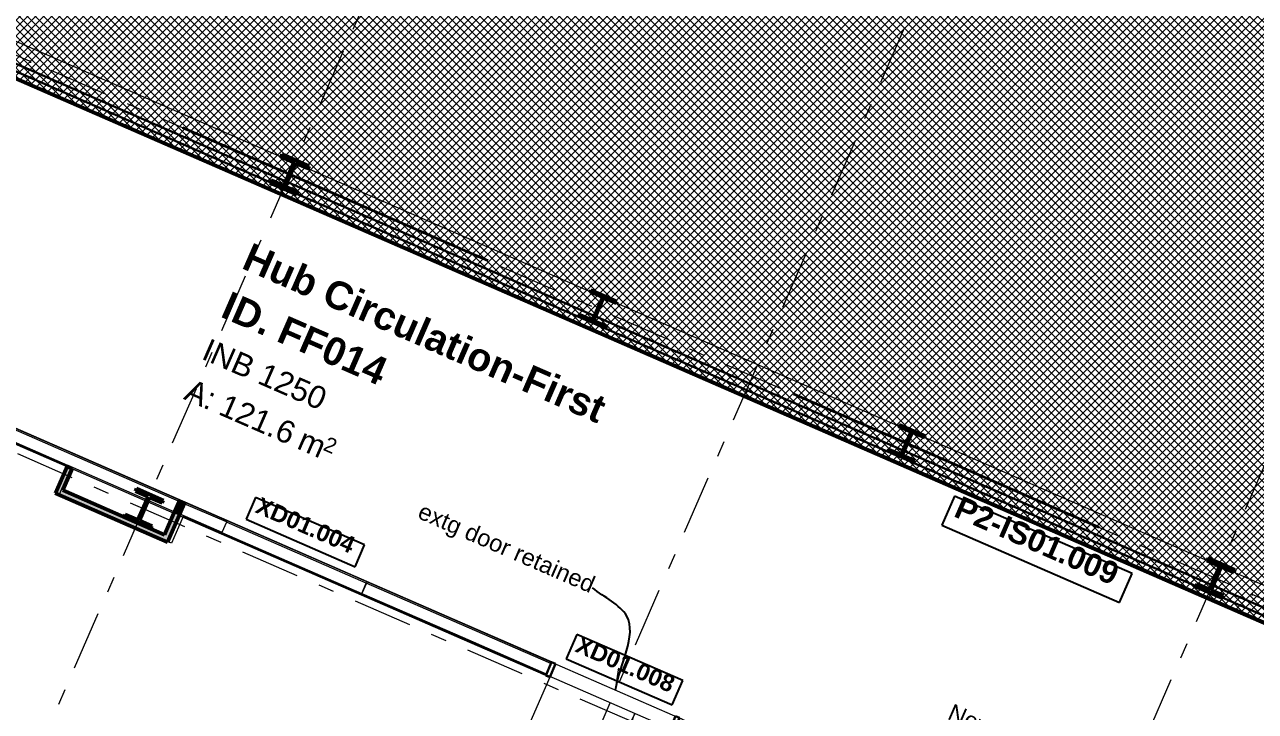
# Model space of a CAD drawing. Header units: millimetres. Extents: x -50172 to 90294, y -80883 to 25069.
# Drawn here: x 30342 to 41310, y -5664 to 455 of the extents above; entities that cross this region are included whole.
import ezdxf
from ezdxf.enums import TextEntityAlignment as Align

# ---------------------------------------------------------------- set-up
doc = ezdxf.new("R2010")
doc.units = ezdxf.units.MM
doc.header["$MEASUREMENT"] = 0
doc.linetypes.add('DGN Style 4', pattern=[5938.379518, 2967.335175, -1483.667587, 3.709169, -1483.667587])
doc.linetypes.add('Double Dashed', pattern=[1093.611073, 529.166651, -211.666656, 141.111112, -211.666656])
for name, color, linetype in [('A-15-M_Column_Int', 7, 'Continuous'), ('A-15-MG_Structural_Grid', 7, 'Continuous'), ('A-20-M_Floor_Slab', 7, 'Continuous'), ('A-25-M_Wall_Int', 7, 'Continuous'), ('ArchiCAD Door Markers', 7, 'Continuous'), ('ArchiCAD Doors', 7, 'Continuous'), ('ArchiCAD Window Markers', 7, 'Continuous'), ('ArchiCAD Windows', 7, 'Continuous'), ('New_A-05-M_Gross_Int_Circulation', 7, 'Continuous'), ('New_A-25-M_Wall_Int', 7, 'Continuous'), ('New_A-35-M_FFE-Zone', 7, 'Continuous'), ('New_ArchiCAD Door Markers', 7, 'Continuous'), ('New_ArchiCAD Doors', 7, 'Continuous')]:
    doc.layers.add(name, color=color, linetype=linetype)
for name, color, linetype, lineweight, true_color in [('A-15-M_Column_Int_Pen_No__28', 7, 'Continuous', 50, 0x2a2a2a), ('A-15-MG_Structural_Grid_Pen_No__163', 7, 'Continuous', 0, 0x750077), ('A-25-M_Wall_Int_Pen_No__102', 7, 'Continuous', 15, 0xcccccc), ('A-25-M_Wall_Int_Pen_No__107', 7, 'Continuous', 15, 0xa6a6a6), ('ArchiCAD Doors_Pen_No__23', 7, 'Continuous', 30, 0x2a2a2a), ('ArchiCAD Doors_Pen_No__63', 7, 'Continuous', 20, 0x606060), ('ArchiCAD Windows_Pen_No__43', 7, 'Continuous', 30, 0x444444), ('New_A-05-M_Gross_Int_Circulation_Pen_No__74', 7, 'Continuous', 20, 0x606060), ('New_A-25-M_Wall_Int_Pen_No__27', 7, 'Continuous', 50, 0x2a2a2a), ('New_A-25-M_Wall_Int_Pen_No__81', 7, 'Continuous', 20, 0x6a6a6a), ('New_A-35-M_FFE-Zone_Pen_No__74', 7, 'Continuous', 20, 0x606060), ('New_ArchiCAD Doors_Pen_No__43', 7, 'Continuous', 30, 0x444444), ('New_ArchiCAD Doors_Pen_No__63', 7, 'Continuous', 20, 0x606060)]:
    doc.layers.add(name, color=color, linetype=linetype, lineweight=lineweight, true_color=true_color)
for name, color, linetype, lineweight in [('A-15-MG_Structural_Grid_Pen_No__8', 7, 'Continuous', 35), ('A-20-M_Floor_Slab_Pen_No__89', 8, 'Continuous', 20), ('A-25-M_Wall_Int_Pen_No__1', 7, 'Continuous', 13), ('ArchiCAD Door Markers_Pen_No__1', 7, 'Continuous', 13), ('ArchiCAD Door Markers_Pen_No__5', 7, 'Continuous', 25), ('ArchiCAD Doors_Pen_No__1', 7, 'Continuous', 13), ('ArchiCAD Doors_Pen_No__3', 7, 'Continuous', 18), ('ArchiCAD Window Markers_Pen_No__1', 7, 'Continuous', 13), ('ArchiCAD Window Markers_Pen_No__5', 7, 'Continuous', 25), ('New_A-25-M_Wall_Int_Pen_No__1', 7, 'Continuous', 13), ('New_A-95-P_Text_1_50_GA_Pen_No__1', 7, 'Continuous', 13), ('New_A-95-P_Text_1_50_GA_Pen_No__85', 8, 'Continuous', 20), ('New_ArchiCAD Door Markers_Pen_No__1', 7, 'Continuous', 13), ('New_ArchiCAD Door Markers_Pen_No__5', 7, 'Continuous', 25), ('New_ArchiCAD Doors_Pen_No__1', 7, 'Continuous', 13), ('New_ArchiCAD Zone Stamps_Pen_No__9', 7, 'Continuous', 13)]:
    doc.layers.add(name, color=color, linetype=linetype, lineweight=lineweight)
doc.styles.add('GENERATED_STYLE_1', font='')
doc.styles.add('GENERATED_STYLE_2', font='')
doc.styles.add('GENERATED_STYLE_3', font='')
doc.styles.add('GENERATED_STYLE_4', font='')
doc.styles.get('GENERATED_STYLE_1').set_extended_font_data('Arial', bold=True)
doc.styles.get('GENERATED_STYLE_2').set_extended_font_data('Swis721 BT', bold=True)
doc.styles.get('GENERATED_STYLE_3').set_extended_font_data('Arial')
doc.styles.get('GENERATED_STYLE_4').set_extended_font_data('Swis721 BT')
doc.dimstyles.new('GENERATED_STYLE__4', dxfattribs={"dimtxt": 0.18, "dimasz": 182.4, "dimexe": 0.18, "dimexo": 0.0625, "dimgap": 0.09, "dimtad": 0, "dimtih": 1, "dimtoh": 1, "dimdec": 4, "dimzin": 0, "dimdsep": 46, "dimcen": 0.09, "dimadec": 0, "dimazin": 0, "dimtfac": 1, "dimtdec": 4, "dimtmove": 0, "dimatfit": 3, "dimldrblk": 'ARROWHEAD_5', "dimfxl": 1, "dimtolj": 1, "dimtzin": 0, "dimarcsym": 0})
pattern_1 = [(286.3, (0, 0), (-3213820, 11866500), [3000, -14992680]), (309.93, (992000, -2522800), (-1760680, 765780), [4670, -4288600]), (111.49, (-168200, -712500), (765800, 1760700), [7100, -2708200]), (111.49, (-238700, -1062700), (765800, 1760700), [7100, -2708200]), (111.49, (-566500, -1578300), (765800, 1760700), [7100, -2708200]), (111.49, (-655700, -1708100), (765800, 1760700), [7100, -2708200]), (111.494, (-465300, -1834400), (765800, 1760700), [7100, -2708200]), (111.494, (-104200, -1931700), (765800, 1760700), [7100, -2708200]), (111.494, (257800, -2002000), (765800, 1760700), [7100, -2708200]), (183.06, (-194600, -886000), (2526450, 994900), [11200, -4282100]), (183.06, (-349700, -1079650), (2526450, 994900), [11200, -4282100]), (183.06, (116350, -2076500), (2526450, 994900), [11200, -4282100]), (111.49, (-350400, -1231700), (765800, 1760700), [7100, -2708200]), (111.49, (-502900, -1720200), (765800, 1760700), [7100, -2708200]), (111.494, (-274000, -1895900), (765800, 1760700), [7100, -2708200]), (111.494, (322000, -2155100), (765800, 1760700), [7100, -2708200]), (48.06, (-367140, -1412600), (765780, 1760680), [10500, -6061050]), (48.06, (-236400, -1671930), (765780, 1760680), [10520, -6061050]), (48.06, (-93300, -549600), (765800, 1760700), [10500, -6061050]), (48.06, (189050, -378800), (765800, 1760700), [10500, -6061050]), (48.06, (50600, -207200), (765800, 1760700), [10500, -6061050]), (48.06, (563700, -450600), (765800, 1760700), [10500, -6061050]), (48.06, (904800, -517960), (765780, 1760680), [10500, -6061050]), (48.06, (1265960, -877540), (765780, 1760680), [10500, -6061050]), (48.06, (1482600, -916100), (765780, 1760680), [10520, -6061050]), (48.06, (1273060, -1199550), (765780, 1760680), [10520, -6061050]), (48.06, (1211900, -1491860), (765780, 1760680), [10520, -6061050]), (48.06, (943500, -1689000), (765780, 1760680), [10520, -6061050]), (48.06, (1016600, -1999200), (765780, 1760680), [10520, -6061050]), (48.06, (801000, -2133260), (765780, 1760680), [10520, -6061050]), (48.06, (807600, -2293060), (765780, 1760680), [10520, -6061050]), (48.06, (630500, -2291960), (765780, 1760680), [10520, -6061050]), (48.06, (151700, -1607900), (765780, 1760680), [10520, -6061050]), (48.06, (70000, -1177460), (765780, 1760680), [10500, -6061050]), (48.06, (631750, -935800), (765780, 1760680), [10500, -6061050]), (48.06, (986700, -1181300), (765780, 1760680), [10500, -6061050]), (48.06, (850600, -1436000), (765780, 1760680), [10520, -6061050]), (48.06, (409300, -1365550), (765780, 1760680), [10500, -6061050]), (48.06, (488700, -1638000), (765780, 1760680), [10520, -6061050]), (48.06, (565600, -1787900), (765780, 1760680), [10520, -6061050]), (48.06, (297900, -886800), (765780, 1760680), [10500, -6061050]), (48.06, (277700, -629950), (765800, 1760700), [10500, -6061050]), (111.494, (551400, -2107800), (765800, 1760700), [7100, -2708200]), (111.494, (998900, -2140500), (765800, 1760700), [7100, -2708200]), (111.49, (707000, -1598400), (765800, 1760700), [7100, -2708200]), (111.494, (1193500, -1658100), (765800, 1760700), [7100, -2708200]), (111.49, (691100, -1191600), (765800, 1760700), [7100, -2708200]), (111.49, (1263300, -1334100), (765800, 1760700), [7100, -2708200]), (111.49, (979600, -866500), (765800, 1760700), [7100, -2708200]), (111.49, (1307600, -730700), (765800, 1760700), [7100, -2708200]), (111.49, (640400, -526600), (765800, 1760700), [7100, -2708200]), (111.49, (694500, -717200), (765800, 1760700), [7100, -2708200]), (111.49, (314700, -283700), (765800, 1760700), [7100, -2708200]), (111.49, (167600, -528500), (765800, 1760700), [7100, -2708200]), (111.49, (12400, -430600), (765800, 1760700), [7100, -2708200]), (111.49, (67100, -748000), (765800, 1760700), [7100, -2708200]), (111.49, (344000, -1091200), (765800, 1760700), [7100, -2708200]), (111.49, (29600, -939300), (765800, 1760700), [7100, -2708200]), (111.49, (438400, -757700), (765800, 1760700), [7100, -2708200]), (111.49, (-42600, -1373600), (765800, 1760700), [7100, -2708200]), (169.023, (65740, -1702860), (-7808487, 1302433), [10530, -17691000]), (169.023, (1133700, -1883880), (-7808487, 1302433), [10530, -17691000]), (169.023, (1445740, -1224800), (-7808487, 1302433), [10530, -17691000]), (169.023, (1047320, -1405880), (-7808487, 1302433), [10530, -17691000]), (169.023, (180300, -1357830), (-7808487, 1302433), [10530, -17691000]), (169.023, (-432670, -1577200), (-7808487, 1302433), [10530, -17691000]), (169.023, (223600, -966600), (-7808487, 1302433), [10530, -17691000]), (169.023, (1136430, -1014340), (-7808487, 1302433), [10530, -17691000]), (169.023, (1524220, -1021000), (-7808487, 1302433), [10530, -17691000]), (169.023, (1135220, -608810), (-7808487, 1302433), [10530, -17691000]), (169.023, (893470, -721350), (-7808487, 1302433), [10530, -17691000]), (169.023, (840820, -1017380), (-7808487, 1302433), [10530, -17691000]), (169.023, (46180, -1841170), (-7808487, 1302433), [10530, -17691000]), (169.023, (407640, -1861700), (-7808487, 1302433), [10530, -17691000]), (169.023, (845750, -1951000), (-7808487, 1302433), [10530, -17691000]), (48.06, (1350950, -1429200), (765780, 1760680), [10520, -6061050]), (48.06, (1140700, -2005970), (765780, 1760680), [10520, -6061050]), (48.06, (978100, -2309850), (765780, 1760680), [10520, -6061050]), (48.06, (198750, -158600), (765800, 1760700), [10500, -6061050]), (48.06, (458460, -261400), (765800, 1760700), [10500, -6061050]), (48.06, (772750, -448730), (765780, 1760680), [10500, -6061050]), (48.06, (1481360, -686060), (765780, 1760680), [10520, -6061050]), (48.06, (1667650, -817700), (765780, 1760680), [10520, -6061050]), (48.06, (1651400, -901750), (765780, 1760680), [10520, -6061050])]

# ---------------------------------------------------------------- blocks, each defined once
blk = doc.blocks.new('Controls Teaching 2_INB 1208_24_1', base_point=(31580, -10132))
at = {"layer": 'New_A-35-M_FFE-Zone_Pen_No__74', "linetype": 'Continuous'}
for p, q in [((30756, -3491), (28662, -2578)), ((30652, -3728), (30756, -3491)), ((31652, -4164), (30652, -3728)), ((31755, -3927), (31652, -4164)), ((36692, -6080), (31755, -3927))]:
    blk.add_line(p, q, dxfattribs=at)
at = {"layer": 'New_ArchiCAD Zone Stamps_Pen_No__9'}
for tag, height, style, p in [('ROOM_NAME', 250, 'GENERATED_STYLE_1', (29050, -7832)), ('zoneNameLine2', 250, 'GENERATED_STYLE_1', (28861, -8265)), ('ROOM_NUMBER', 200, 'GENERATED_STYLE_3', (28673, -8685)), ('measuredAreaCode', 200, 'GENERATED_STYLE_3', (28516, -9045)), ('DUMMY_649', 200, 'GENERATED_STYLE_3', (28823, -9179)), ('DUMMY_650', 200, 'GENERATED_STYLE_3', (29312, -9393)), ('DUMMY_651', 133, 'GENERATED_STYLE_3', (29592, -9499))]:
    blk.add_attdef(tag, text='', height=height, rotation=336.4404, dxfattribs=dict(at, style=style)).set_placement(p, align=Align.TOP_LEFT)
blk = doc.blocks.new('Hub Circulation-First_INB 1250_26_1', base_point=(33468, -3160))
at = {"layer": 'New_A-05-M_Gross_Int_Circulation_Pen_No__74', "linetype": 'Continuous'}
for p, q in [((49096, -8245), (14485, 6847)), ((25548, -1087), (32027, -3912)), ((32027, -3912), (47957, -10858))]:
    blk.add_line(p, q, dxfattribs=at)
at = {"layer": 'New_ArchiCAD Zone Stamps_Pen_No__9'}
for tag, height, style, p in [('ROOM_NAME', 250, 'GENERATED_STYLE_1', (32365, -1483)), ('zoneNameLine2', 250, 'GENERATED_STYLE_1', (32177, -1915)), ('ROOM_NUMBER', 200, 'GENERATED_STYLE_3', (31988, -2335)), ('measuredAreaCode', 200, 'GENERATED_STYLE_3', (31831, -2695)), ('DUMMY_649', 200, 'GENERATED_STYLE_3', (32139, -2830)), ('DUMMY_650', 200, 'GENERATED_STYLE_3', (32768, -3104)), ('DUMMY_651', 133, 'GENERATED_STYLE_3', (33047, -3210))]:
    blk.add_attdef(tag, text='', height=height, rotation=336.4404, dxfattribs=dict(at, style=style)).set_placement(p, align=Align.TOP_LEFT)
blk = doc.blocks.new('Slab_59_1', base_point=(642, -115))
at = {"layer": 'A-20-M_Floor_Slab_Pen_No__89', "linetype": 'Continuous', "flags": 128}
blk.add_lwpolyline([(642, -115), (7791, 6537), (7706, 6629), (10938, 9637), (15227, 7767), (19349, 17220), (33140, 11206), (28688, 997), (49222, -7956), (46448, -14318), (43562, -13060), (41448, -17909)], close=True, dxfattribs=at)
blk = doc.blocks.new('Double Door 19')
at = {"layer": 'ArchiCAD Doors_Pen_No__1', "linetype": 'Continuous'}
for p, q in [((-623, 0), (-645, 0)), ((-623, 0), (-623, -15)), ((623, 0), (623, -15)), ((623, 0), (645, 0)), ((-623, -15), (-623, -115)), ((623, -15), (623, -115)), ((-623, -130), (-645, -130)), ((-623, -115), (-623, -130)), ((623, -115), (623, -130)), ((623, -130), (645, -130))]:
    blk.add_line(p, q, dxfattribs=at)
at = {"layer": 'ArchiCAD Doors_Pen_No__23', "linetype": 'Continuous'}
for p, q in [((-583, 0), (-623, 0)), ((-623, 0), (-623, -130)), ((-583, -130), (-583, 0)), ((623, 0), (583, 0)), ((583, 0), (583, -130)), ((623, -130), (623, 0)), ((-623, -130), (-583, -130)), ((583, -130), (623, -130))]:
    blk.add_line(p, q, dxfattribs=at)
at = {"layer": 'ArchiCAD Doors_Pen_No__3', "linetype": 'Continuous'}
for p, q in [((-583, 0), (-583, 825)), ((583, 0), (583, 342))]:
    blk.add_line(p, q, dxfattribs=at)
at = {"layer": 'ArchiCAD Doors_Pen_No__63', "linetype": 'Continuous'}
for centre, radius, start, end in [((-583, 0), 825, 0, 90), ((583, 0), 342, 90, 180)]:
    blk.add_arc(centre, radius, start, end, dxfattribs=at)
blk = doc.blocks.new('Door Stamp 17_12')
at = {"layer": 'ArchiCAD Door Markers_Pen_No__5', "linetype": 'Continuous'}
for p, q in [((515, -209), (-515, -209)), ((-515, -209), (-515, -445)), ((515, -209), (-515, -209)), ((515, -445), (515, -209)), ((-515, -445), (515, -445))]:
    blk.add_line(p, q, dxfattribs=at)
at = {"layer": 'ArchiCAD Door Markers_Pen_No__1', "style": 'GENERATED_STYLE_1'}
blk.add_attdef('AC_WIDO_ID', text='', height=150, rotation=180, dxfattribs=at).set_placement((457, -161), align=Align.BOTTOM_LEFT)
blk = doc.blocks.new('Wall_10_1', base_point=(47957, -10858))
at = {"layer": 'A-25-M_Wall_Int_Pen_No__107', "linetype": 'Continuous'}
for points in [[(34291, -4899), (34285, -4913), (35031, -5238), (35037, -5224)], [(34245, -5004), (34239, -5018), (34985, -5343), (34991, -5330)]]:
    blk.add_hatch(color=256, dxfattribs=at).paths.add_polyline_path(points)
at = {"layer": 'A-25-M_Wall_Int_Pen_No__1', "linetype": 'Continuous'}
for p, q in [((35031, -5238), (34285, -4913)), ((34245, -5004), (34991, -5330)), ((34991, -5330), (35031, -5238)), ((35037, -5224), (35017, -5215)), ((35031, -5238), (35037, -5224)), ((34985, -5343), (34965, -5335)), ((34985, -5343), (34991, -5330))]:
    blk.add_line(p, q, dxfattribs=at)
at = {"layer": 'A-25-M_Wall_Int_Pen_No__1', "linetype": 'Continuous', "flags": 128}
for points in [[(35037, -5224), (34291, -4899)], [(34239, -5018), (34985, -5343)]]:
    blk.add_lwpolyline(points, dxfattribs=at)
at = {"layer": 'ArchiCAD Door Markers'}
ref = blk.add_blockref('Door Stamp 17_12', (35557, -5593), dxfattribs=dict(at, rotation=156.4404149440987))
ref.add_attrib('AC_WIDO_ID', 'XD01.008', dxfattribs={"layer": 'ArchiCAD Door Markers_Pen_No__1', "color": 7, "height": 150, "rotation": 336.4404, "style": 'GENERATED_STYLE_1'}).set_placement((35221, -5169), align=Align.BOTTOM_LEFT)
at = {"layer": 'ArchiCAD Doors', "color": 251, "linetype": 'Continuous', "lineweight": 20, "true_color": 0x606060, "xscale": -1, "zscale": 1000, "rotation": 156.4404149440987}
blk.add_blockref('Double Door 19', (35557, -5593), dxfattribs=at)
blk = doc.blocks.new('Window 19_2')
at = {"layer": 'ArchiCAD Windows_Pen_No__43', "linetype": 'Continuous'}
for p, q in [((-10441, 15), (10441, 15)), ((-10391, 0), (10391, 0)), ((10391, -50), (-10391, -50)), ((-10426, -115), (10426, -115))]:
    blk.add_line(p, q, dxfattribs=at)
blk = doc.blocks.new('Window Stamp 18_5')
at = {"layer": 'ArchiCAD Window Markers_Pen_No__5', "linetype": 'Continuous'}
for p, q in [((863, -190), (-863, -190)), ((-863, -190), (-863, -472)), ((863, -472), (863, -190)), ((-863, -472), (863, -472)), ((-863, -472), (863, -472))]:
    blk.add_line(p, q, dxfattribs=at)
at = {"layer": 'ArchiCAD Window Markers_Pen_No__1', "style": 'GENERATED_STYLE_2'}
blk.add_attdef('AC_WIDO_ID', text='', height=200, dxfattribs=at).set_placement((-785, -413), align=Align.BOTTOM_LEFT)
blk = doc.blocks.new('Wall_12_1', base_point=(14366, 6899))
at = {"layer": 'ArchiCAD Window Markers'}
ref = blk.add_blockref('Window Stamp 18_5', (39496, -3917), dxfattribs=dict(at, rotation=336.4403490338821))
ref.add_attrib('AC_WIDO_ID', 'P2-IS01.009', dxfattribs={"layer": 'ArchiCAD Window Markers_Pen_No__1', "color": 7, "height": 200, "rotation": 336.4403, "style": 'GENERATED_STYLE_2'}).set_placement((38588, -3978), align=Align.BOTTOM_LEFT)
at = {"layer": 'ArchiCAD Windows', "color": 251, "linetype": 'Continuous', "lineweight": 20, "true_color": 0x606060, "zscale": 1000, "rotation": 156.4403490338821}
blk.add_blockref('Window 19_2', (39450, -4023), dxfattribs=at)
blk = doc.blocks.new('Double Door Asymmetric 19_4')
at = {"layer": 'New_ArchiCAD Doors_Pen_No__1', "linetype": 'Continuous'}
for p, q in [((-755, 0), (-755, -15)), ((755, 0), (755, -15)), ((-755, -15), (-755, -115)), ((755, -15), (755, -115)), ((-755, -115), (-755, -130)), ((755, -115), (755, -130))]:
    blk.add_line(p, q, dxfattribs=at)
at = {"layer": 'New_ArchiCAD Doors_Pen_No__43', "linetype": 'Continuous'}
for p, q in [((-748, 0), (-755, 0)), ((-755, 0), (-755, -130)), ((-682, 0), (-748, 0)), ((-748, 0), (-748, -130)), ((-682, -130), (-682, 0)), ((748, 0), (682, 0)), ((682, 0), (682, -130)), ((748, 0), (755, 0)), ((748, -130), (748, 0)), ((755, 0), (755, -130)), ((-748, -130), (-755, -130)), ((-748, -130), (-682, -130)), ((682, -130), (748, -130)), ((748, -130), (755, -130))]:
    blk.add_line(p, q, dxfattribs=at)
at = {"layer": 'New_ArchiCAD Doors_Pen_No__63', "linetype": 'Continuous'}
for p, q in [((682, 0), (682, 924)), ((-682, 0), (-682, 440))]:
    blk.add_line(p, q, dxfattribs=at)
for centre, radius, start, end in [((682, 0), 924, 90, 180), ((-682, 0), 440, 0, 90)]:
    blk.add_arc(centre, radius, start, end, dxfattribs=at)
blk = doc.blocks.new('Door Stamp 17')
at = {"layer": 'New_ArchiCAD Door Markers_Pen_No__5', "linetype": 'Continuous'}
for p, q in [((507, 232), (-471, 232)), ((-471, 232), (-471, 20)), ((507, 20), (507, 232)), ((-471, 20), (507, 20)), ((-471, 20), (507, 20))]:
    blk.add_line(p, q, dxfattribs=at)
at = {"layer": 'New_ArchiCAD Door Markers_Pen_No__1', "style": 'GENERATED_STYLE_2'}
blk.add_attdef('AC_WIDO_ID', text='', height=150, dxfattribs=at).set_placement((-412, 65), align=Align.BOTTOM_LEFT)
blk = doc.blocks.new('Simple Door Opening_11')
at = {"layer": 'New_ArchiCAD Doors_Pen_No__1', "linetype": 'Continuous'}
for p, q in [((-732, 115), (-732, 130)), ((-732, 15), (-732, 115)), ((732, 115), (732, 130)), ((732, 15), (732, 115)), ((-732, 0), (-732, 15)), ((732, 0), (732, 15))]:
    blk.add_line(p, q, dxfattribs=at)
blk = doc.blocks.new('Wall_54_1', base_point=(25429, -1034))
at = {"layer": 'New_A-25-M_Wall_Int_Pen_No__1', "linetype": 'Continuous'}
for p, q in [((25528, -1094), (25423, -1048)), ((25488, -1186), (25528, -1094)), ((25528, -1094), (25534, -1080)), ((25383, -1140), (25488, -1186)), ((25482, -1200), (25488, -1186)), ((30766, -3378), (26913, -1698)), ((26873, -1789), (30726, -3470))]:
    blk.add_line(p, q, dxfattribs=at)
at = {"layer": 'New_A-25-M_Wall_Int_Pen_No__1', "linetype": 'Continuous', "flags": 128}
for points in [[(25429, -1034), (25377, -1153)], [(25534, -1080), (25429, -1034)], [(25377, -1153), (25482, -1200)], [(30772, -3364), (26919, -1684)], [(26867, -1803), (28517, -2523)], [(28539, -2532), (28603, -2560)], [(28626, -2570), (30720, -3483)]]:
    blk.add_lwpolyline(points, dxfattribs=at)
at = {"layer": 'New_ArchiCAD Door Markers'}
ref = blk.add_blockref('Door Stamp 17', (26227, -1382), dxfattribs=dict(at, rotation=336.4404115839931))
ref.add_attrib('AC_WIDO_ID', 'ID01.002', dxfattribs={"layer": 'New_ArchiCAD Door Markers_Pen_No__1', "color": 7, "height": 150, "rotation": 336.4404, "style": 'GENERATED_STYLE_2'}).set_placement((25857, -1154), align=Align.BOTTOM_LEFT)
at = {"layer": 'New_ArchiCAD Doors', "color": 251, "linetype": 'Continuous', "lineweight": 20, "true_color": 0x606060, "xscale": -1, "zscale": 1000, "rotation": 156.4404115839931}
blk.add_blockref('Double Door Asymmetric 19_4', (26175, -1501), dxfattribs=at)
at = {"layer": 'New_ArchiCAD Doors', "color": 251, "linetype": 'Continuous', "lineweight": 20, "true_color": 0x606060, "zscale": 1000, "rotation": 336.4404115839931}
blk.add_blockref('Simple Door Opening_11', (26196, -1511), dxfattribs=at)
blk = doc.blocks.new('Wall_56_1', base_point=(31616, -4156))
at = {"layer": 'New_A-25-M_Wall_Int_Pen_No__81', "linetype": 'Continuous', "lineweight": 0, "true_color": 0x353535}
blk.add_hatch(color=250, dxfattribs=at).paths.add_polyline_path([(31590, -4090), (30682, -3694), (30616, -3720), (31616, -4156)])
at = {"layer": 'New_A-25-M_Wall_Int_Pen_No__27', "linetype": 'Continuous', "flags": 128}
for points in [[(30616, -3720), (31616, -4156)], [(31590, -4090), (30682, -3694)]]:
    blk.add_lwpolyline(points, dxfattribs=at)
blk = doc.blocks.new('Wall_57_1', base_point=(30616, -3720))
at = {"layer": 'New_A-25-M_Wall_Int_Pen_No__81', "linetype": 'Continuous', "lineweight": 0, "true_color": 0x353535}
blk.add_hatch(color=250, dxfattribs=at).paths.add_polyline_path([(30682, -3694), (30765, -3503), (30720, -3483), (30616, -3720)])
at = {"layer": 'New_A-25-M_Wall_Int_Pen_No__27', "linetype": 'Continuous', "flags": 128}
for points in [[(30720, -3483), (30616, -3720)], [(30682, -3694), (30765, -3503)], [(30765, -3503), (30720, -3483)]]:
    blk.add_lwpolyline(points, dxfattribs=at)
blk = doc.blocks.new('Wall_69_1', base_point=(31616, -4156))
at = {"layer": 'New_A-25-M_Wall_Int_Pen_No__81', "linetype": 'Continuous', "lineweight": 0, "true_color": 0x353535}
blk.add_hatch(color=250, dxfattribs=at).paths.add_polyline_path([(31616, -4156), (31719, -3919), (31673, -3899), (31590, -4090)])
at = {"layer": 'New_A-25-M_Wall_Int_Pen_No__27', "linetype": 'Continuous', "flags": 128}
for points in [[(31673, -3899), (31590, -4090)], [(31616, -4156), (31719, -3919)]]:
    blk.add_lwpolyline(points, dxfattribs=at)
blk = doc.blocks.new('Simple Door Opening_14')
at = {"layer": 'New_ArchiCAD Doors_Pen_No__1', "linetype": 'Continuous'}
for p, q in [((-680, -15), (-680, 0)), ((680, -15), (680, 0)), ((-680, -115), (-680, -15)), ((680, -115), (680, -15)), ((-680, -130), (-680, -115)), ((680, -130), (680, -115))]:
    blk.add_line(p, q, dxfattribs=at)
blk = doc.blocks.new('Door Stamp 17_20')
at = {"layer": 'New_ArchiCAD Door Markers_Pen_No__5', "linetype": 'Continuous'}
for p, q in [((530, -209), (-530, -209)), ((-530, -209), (-530, -421)), ((530, -209), (-530, -209)), ((530, -421), (530, -209)), ((-530, -421), (530, -421))]:
    blk.add_line(p, q, dxfattribs=at)
at = {"layer": 'New_ArchiCAD Door Markers_Pen_No__1', "style": 'GENERATED_STYLE_2'}
blk.add_attdef('AC_WIDO_ID', text='', height=150, rotation=180, dxfattribs=at).set_placement((471, -165), align=Align.BOTTOM_LEFT)
blk = doc.blocks.new('Wall_137_1', base_point=(34291, -4899))
at = {"layer": 'A-25-M_Wall_Int_Pen_No__107', "linetype": 'Continuous'}
for points in [[(31725, -3780), (30772, -3364), (30766, -3378), (31719, -3794)], [(31679, -3885), (30726, -3470), (30720, -3483), (31673, -3899)], [(31765, -3814), (32140, -3977), (32146, -3964), (31771, -3800)], [(31719, -3919), (32094, -4083), (32100, -4069), (31725, -3905)], [(34291, -4899), (33393, -4507), (33387, -4521), (34285, -4913)], [(33341, -4626), (34239, -5018), (34245, -5004), (33347, -4613)]]:
    blk.add_hatch(color=256, dxfattribs=at).paths.add_polyline_path(points)
at = {"layer": 'New_A-25-M_Wall_Int_Pen_No__81', "linetype": 'Continuous', "lineweight": 0, "true_color": 0x353535}
for points in [[(31679, -3885), (31725, -3905), (31765, -3814), (31719, -3794)], [(31719, -3794), (31765, -3814), (31771, -3800), (31725, -3780)], [(31673, -3899), (31719, -3919), (31725, -3905), (31679, -3885)]]:
    blk.add_hatch(color=250, dxfattribs=at).paths.add_polyline_path(points)
at = {"layer": 'A-25-M_Wall_Int_Pen_No__1', "linetype": 'Continuous'}
for p, q in [((31719, -3794), (30766, -3378)), ((30726, -3470), (31679, -3885)), ((32140, -3977), (31765, -3814)), ((31725, -3905), (32100, -4069)), ((34285, -4913), (33387, -4521)), ((33347, -4613), (34245, -5004))]:
    blk.add_line(p, q, dxfattribs=at)
at = {"layer": 'A-25-M_Wall_Int_Pen_No__1', "linetype": 'Continuous', "flags": 128}
for points in [[(32146, -3964), (30772, -3364)], [(30720, -3483), (31673, -3899)], [(31719, -3919), (32094, -4083)], [(34291, -4899), (33393, -4507)], [(33341, -4626), (34239, -5018)]]:
    blk.add_lwpolyline(points, dxfattribs=at)
at = {"layer": 'New_A-25-M_Wall_Int_Pen_No__27', "linetype": 'Continuous'}
for p, q in [((31719, -3794), (31679, -3885)), ((31725, -3780), (31719, -3794)), ((31725, -3905), (31765, -3814)), ((31765, -3814), (31771, -3800)), ((31679, -3885), (31673, -3899)), ((31719, -3919), (31725, -3905))]:
    blk.add_line(p, q, dxfattribs=at)
at = {"layer": 'New_ArchiCAD Door Markers'}
ref = blk.add_blockref('Door Stamp 17_20', (32718, -4355), dxfattribs=dict(at, rotation=156.4404149440987))
ref.add_attrib('AC_WIDO_ID', 'XD01.004', dxfattribs={"layer": 'New_ArchiCAD Door Markers_Pen_No__1', "color": 7, "height": 150, "rotation": 336.4404, "style": 'GENERATED_STYLE_2'}).set_placement((32370, -3929), align=Align.BOTTOM_LEFT)
at = {"layer": 'New_ArchiCAD Doors', "color": 251, "linetype": 'Continuous', "lineweight": 20, "true_color": 0x606060, "xscale": -1, "zscale": 1000, "rotation": 156.4404149440987}
blk.add_blockref('Simple Door Opening_14', (32718, -4355), dxfattribs=at)
blk = doc.blocks.new('Wall_374_1', base_point=(33393, -4507))
at = {"layer": 'A-25-M_Wall_Int_Pen_No__1', "linetype": 'Continuous'}
for p, q in [((33387, -4521), (32140, -3977)), ((32100, -4069), (33347, -4613))]:
    blk.add_line(p, q, dxfattribs=at)
at = {"layer": 'A-25-M_Wall_Int_Pen_No__1', "linetype": 'Continuous', "flags": 128}
for points in [[(32140, -3977), (32100, -4069)], [(33393, -4507), (32146, -3964)], [(32094, -4083), (33341, -4626)], [(33347, -4613), (33387, -4521)]]:
    blk.add_lwpolyline(points, dxfattribs=at)
blk = doc.blocks.new('Universal Columns Column 19_2')
at = {"layer": 'A-15-M_Column_Int', "linetype": 'Continuous', "lineweight": 0, "true_color": 0xffffff}
h = blk.add_hatch(dxfattribs=at)
h.set_pattern_fill('613_01__a5_STUCCO_0001', style=0, pattern_type=2)
h.set_pattern_definition(pattern_1)
h.paths.add_polyline_path([(-130.65, -138.15), (130.65, -138.15), (130.65, -112.85), (7.65, -112.85), (7.65, 112.85), (130.65, 112.85), (130.65, 138.15), (-130.65, 138.15), (-130.65, 112.85), (-7.65, 112.85), (-7.65, -112.85), (-130.65, -112.85)])
at = {"layer": 'A-15-M_Column_Int_Pen_No__28', "linetype": 'Continuous'}
for p, q in [((130.65, 138.15), (-130.65, 138.15)), ((-130.65, 138.15), (-130.65, 112.85)), ((-130.65, 112.85), (-7.65, 112.85)), ((-7.65, 112.85), (-7.65, -112.85)), ((7.65, -112.85), (7.65, 112.85)), ((7.65, 112.85), (130.65, 112.85)), ((130.65, 112.85), (130.65, 138.15)), ((-7.65, -112.85), (-130.65, -112.85)), ((-130.65, -112.85), (-130.65, -138.15)), ((-130.65, -138.15), (130.65, -138.15)), ((130.65, -112.85), (7.65, -112.85)), ((130.65, -138.15), (130.65, -112.85))]:
    blk.add_line(p, q, dxfattribs=at)
blk = doc.blocks.new('Universal Columns Column 19')
at = {"layer": 'A-15-M_Column_Int', "linetype": 'Continuous', "lineweight": 0, "true_color": 0xffffff}
h = blk.add_hatch(dxfattribs=at)
h.set_pattern_fill('613_01__a5_STUCCO_0001', style=0, pattern_type=2)
h.set_pattern_definition(pattern_1)
h.paths.add_polyline_path([(-127.3, -127.05), (127.3, -127.05), (127.3, -112.85), (4.3, -112.85), (4.3, 112.85), (127.3, 112.85), (127.3, 127.05), (-127.3, 127.05), (-127.3, 112.85), (-4.3, 112.85), (-4.3, -112.85), (-127.3, -112.85)])
at = {"layer": 'A-15-M_Column_Int_Pen_No__28', "linetype": 'Continuous'}
for p, q in [((127.3, 127.05), (-127.3, 127.05)), ((-127.3, 127.05), (-127.3, 112.85)), ((-127.3, 112.85), (-4.3, 112.85)), ((-4.3, 112.85), (-4.3, -112.85)), ((4.3, -112.85), (4.3, 112.85)), ((4.3, 112.85), (127.3, 112.85)), ((127.3, 112.85), (127.3, 127.05)), ((-4.3, -112.85), (-127.3, -112.85)), ((-127.3, -112.85), (-127.3, -127.05)), ((-127.3, -127.05), (127.3, -127.05)), ((127.3, -112.85), (4.3, -112.85)), ((127.3, -127.05), (127.3, -112.85))]:
    blk.add_line(p, q, dxfattribs=at)
blk = doc.blocks.new('Standard grid marker')
at = {"layer": 'A-15-MG_Structural_Grid_Pen_No__163', "linetype": 'Double Dashed'}
blk.add_line((1000, 0), (29726, 0), dxfattribs=at)
at = {"layer": 'A-15-MG_Structural_Grid_Pen_No__163', "style": 'GENERATED_STYLE_4'}
for tag, p in [('AC_MarkerText_1_0', (-500, 41)), ('AC_MarkerText_1_1', (31226, 41))]:
    blk.add_attdef(tag, text='', height=350, rotation=90, dxfattribs=at).set_placement(p, align=Align.MIDDLE_CENTER)
blk = doc.blocks.new('ARROWHEAD_5')
at = {"color": 0, "linetype": 'Continuous', "lineweight": 0}
blk.add_line((0, 0), (-1, 0), dxfattribs=at)
blk.add_solid([(-1, 0.2679), (0, 0), (-1, -0.2679), (-1, 0.2679)], dxfattribs=at)
blk = doc.blocks.new('Standard grid marker_3')
at = {"layer": 'A-15-MG_Structural_Grid_Pen_No__163', "linetype": 'Double Dashed'}
blk.add_line((1000, 0), (74255, 0), dxfattribs=at)
at = {"layer": 'A-15-MG_Structural_Grid_Pen_No__163', "style": 'GENERATED_STYLE_4'}
for tag, p in [('AC_MarkerText_1_0', (-500, 43)), ('AC_MarkerText_1_1', (75755, 43))]:
    blk.add_attdef(tag, text='', height=350, rotation=360, dxfattribs=at).set_placement(p, align=Align.MIDDLE_CENTER)

msp = doc.modelspace()

# ---------------------------------------------------------------- hatches: boundary and pattern name
at = {"layer": 'A-25-M_Wall_Int_Pen_No__102', "linetype": 'Continuous'}
h = msp.add_hatch(dxfattribs=at)
h.set_pattern_fill('Grid_5x5_Diagonal_0001', color=256, style=0, pattern_type=2)
h.set_pattern_definition([(45, (0, 0), (-35.35534, 35.35534), []), (135, (0, 0), (35.35534, 35.35534), [])])
h.paths.add_polyline_path([(44768.3, -19356.4), (49530.7, -8434.9), (28562.4, 708.3), (33140, 11206.2), (74273.5, -6730.2), (64933.5, -28149.5)])

# ---------------------------------------------------------------- linework, layer by layer
at = {"layer": 'A-15-MG_Structural_Grid_Pen_No__8', "linetype": 'DGN Style 4'}
msp.add_line((72577.2, -18266), (2912.1, 12111.3), dxfattribs=at)

# ---------------------------------------------------------------- block references
at = {"layer": 'A-15-M_Column_Int', "linetype": 'Continuous', "zscale": 1000}
for name, p, rotation in [('Universal Columns Column 19_2', (32702.9, -879.3), 336.440414821721), ('Universal Columns Column 19', (35452.8, -2078.4), 336.4404115839932), ('Universal Columns Column 19', (38202.8, -3277.5), 336.4404115839932), ('Universal Columns Column 19_2', (31403.9, -3858.4), 336.440414821721), ('Universal Columns Column 19_2', (40952.7, -4476.6), 336.440414821721)]:
    msp.add_blockref(name, p, dxfattribs=dict(at, rotation=rotation))
at = {"layer": 'A-15-MG_Structural_Grid', "color": 8, "linetype": 'Continuous', "lineweight": 15, "zscale": 1000}
for name, p, rotation in [('Standard grid marker', (38389.3, 12161.2), 246.440411583993), ('Standard grid marker_3', (3595.3, 11813.5), 336.440411583993), ('Standard grid marker', (42514.2, 10362.5), 246.440411583993), ('Standard grid marker_3', (2296.2, 8834.4), 336.440411583993), ('Standard grid marker', (46639.1, 8563.8), 246.440411583993)]:
    msp.add_blockref(name, p, dxfattribs=dict(at, rotation=rotation))
at = {"layer": 'A-20-M_Floor_Slab', "color": 8, "linetype": 'Continuous', "lineweight": 20}
msp.add_blockref('Slab_59_1', (641.9, -115.4), dxfattribs=at)
at = {"layer": 'A-25-M_Wall_Int', "color": 250, "lineweight": 50, "true_color": 0x2a2a2a}
for name, p in [('Wall_12_1', (14365.9, 6898.8)), ('Wall_137_1', (34291.3, -4898.8)), ('Wall_374_1', (33392.9, -4507.1)), ('Wall_10_1', (47956.6, -10857.6))]:
    msp.add_blockref(name, p, dxfattribs=at)
at = {"layer": 'New_A-05-M_Gross_Int_Circulation', "linetype": 'Continuous'}
ref = msp.add_blockref('Hub Circulation-First_INB 1250_26_1', (33468.4, -3160.1), dxfattribs=at)
ref.add_attrib('ROOM_NAME', 'Hub Circulation-First', dxfattribs={"layer": 'New_ArchiCAD Zone Stamps_Pen_No__9', "color": 7, "height": 250, "rotation": 336.44041, "style": 'GENERATED_STYLE_1'}).set_placement((32365.1, -1482.5), align=Align.TOP_LEFT)
ref.add_attrib('ROOM_NUMBER', 'INB 1250', dxfattribs={"layer": 'New_ArchiCAD Zone Stamps_Pen_No__9', "color": 7, "height": 200, "rotation": 336.44041, "style": 'GENERATED_STYLE_3'}).set_placement((31988.2, -2335.3), align=Align.TOP_LEFT)
ref.add_attrib('zoneNameLine2', 'ID. FF014', dxfattribs={"layer": 'New_ArchiCAD Zone Stamps_Pen_No__9', "color": 7, "height": 250, "rotation": 336.44041, "style": 'GENERATED_STYLE_1'}).set_placement((32176.7, -1914.6), align=Align.TOP_LEFT)
ref.add_attrib('measuredAreaCode', 'A: ', dxfattribs={"layer": 'New_ArchiCAD Zone Stamps_Pen_No__9', "color": 7, "height": 200, "rotation": 336.44041, "style": 'GENERATED_STYLE_3'}).set_placement((31831.2, -2695.5), align=Align.TOP_LEFT)
ref.add_attrib('DUMMY_649', '121.6', dxfattribs={"layer": 'New_ArchiCAD Zone Stamps_Pen_No__9', "color": 7, "height": 200, "rotation": 336.44041, "style": 'GENERATED_STYLE_3'}).set_placement((32138.6, -2829.5), align=Align.TOP_LEFT)
ref.add_attrib('DUMMY_650', ' m', dxfattribs={"layer": 'New_ArchiCAD Zone Stamps_Pen_No__9', "color": 7, "height": 200, "rotation": 336.44041, "style": 'GENERATED_STYLE_3'}).set_placement((32767.8, -3103.9), align=Align.TOP_LEFT)
ref.add_attrib('DUMMY_651', '2', dxfattribs={"layer": 'New_ArchiCAD Zone Stamps_Pen_No__9', "color": 7, "height": 133.3, "rotation": 336.44041, "style": 'GENERATED_STYLE_3'}).set_placement((33047.1, -3210.4), align=Align.TOP_LEFT)
at = {"layer": 'New_A-25-M_Wall_Int', "color": 250, "lineweight": 50, "true_color": 0x2a2a2a}
for name, p in [('Wall_54_1', (25428.6, -1034.3)), ('Wall_57_1', (30616.3, -3720.2)), ('Wall_56_1', (31615.7, -4156)), ('Wall_69_1', (31615.7, -4156))]:
    msp.add_blockref(name, p, dxfattribs=at)
at = {"layer": 'New_A-35-M_FFE-Zone', "linetype": 'Continuous'}
msp.add_blockref('Controls Teaching 2_INB 1208_24_1', (31579.9, -10132.2), dxfattribs=at)

# ---------------------------------------------------------------- texts
at = {"layer": 'New_A-95-P_Text_1_50_GA_Pen_No__1', "linetype": 'Continuous', "insert": (35403.1, -4564.3), "char_height": 150, "attachment_point": 6, "rotation": 336.44041, "style": 'GENERATED_STYLE_4'}
msp.add_mtext('\\A1;{\\fSwis721 BT|b0|i0|c0|p34;extg door retained}', dxfattribs=at)
at = {"layer": 'New_A-95-P_Text_1_50_GA_Pen_No__1', "linetype": 'Continuous', "insert": (38480.3, -5905), "char_height": 150, "width": 2179.281, "attachment_point": 4, "rotation": 336.44041, "line_spacing_factor": 0.652021, "style": 'GENERATED_STYLE_4'}
msp.add_mtext('\\A1;{\\fSwis721 BT|b0|i0|c0|p34;New door opening. Potential reuse of an extg door to ENG 105 Project Lab}', dxfattribs=at)

# ---------------------------------------------------------------- leaders
at = {"layer": 'New_A-95-P_Text_1_50_GA_Pen_No__85', "linetype": 'Continuous', "path_type": 1, "annotation_type": 0, "has_hookline": 1, "hookline_direction": 1, "text_width": 2121.4, "horizontal_direction": (0.916645, -0.399703, 0)}
msp.add_leader([(35608.9, -5473.4), (35707.6, -4814.8), (35403.2, -4564.3)], dimstyle='GENERATED_STYLE__4', dxfattribs=at)

doc.saveas('drawing.dxf')
